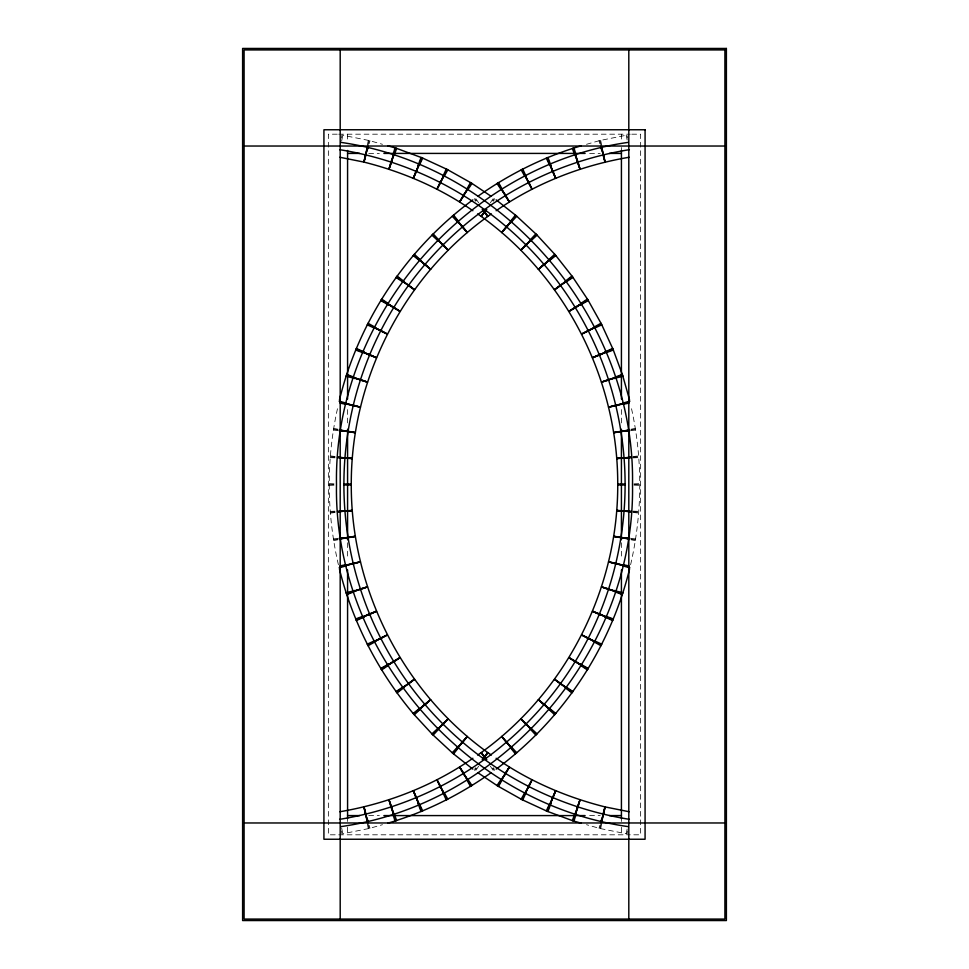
<?xml version="1.0" encoding="UTF-8"?>
<svg xmlns="http://www.w3.org/2000/svg" width="969" height="969" viewBox="0 0 969 969"><rect width="100%" height="100%" fill="white"/><g stroke="black" fill="none" stroke-linecap="round" stroke-linejoin="round"><path stroke-width="0.73" stroke-dasharray="4.84 3.63" d="M338.399 564.745C326.492 513.098 326.105 458.797 337.842 407.089M630.601 564.745C642.508 513.098 642.895 458.797 631.158 407.089M341.476 137.998L341.936 135.079L369.153 140.529L382.501 144.32M627.524 831.002L627.064 833.921L599.847 828.471L586.499 824.68M341.633 141.038L342.796 135.248M367.433 144.708L368.305 140.36M600.695 828.64L601.567 824.292M626.204 833.752L627.367 827.962M368.111 144.841L369.153 140.529M599.847 828.471L600.889 824.159M369.189 143.606L369.988 140.771M599.012 828.229L599.811 825.394M490.326 202.86L493.609 197.955L495.014 198.972L493.185 201.286M478.674 766.14L475.391 771.045L473.986 770.028L475.815 767.714M492.591 200.825L494.335 198.427M474.665 770.573L476.409 768.175M478.674 202.86L475.391 197.955L473.986 198.972L475.815 201.286M490.326 766.14L493.609 771.045L495.014 770.028L493.185 767.714M586.499 144.32L599.847 140.529L627.064 135.079L627.524 137.998M341.476 831.002L341.936 833.921L369.153 828.471L382.501 824.68M631.037 429.219L635.385 428.346M333.615 540.654L337.963 539.781M631.17 429.897L635.555 429.206M333.445 539.794L337.83 539.103M631.255 430.587L635.652 430.066M632.842 456.593L638.704 455.902M330.296 513.098L336.158 512.407M333.348 538.934L337.745 538.413M632.914 457.235L638.813 456.762M330.187 512.238L336.086 511.765M632.939 457.865L638.85 457.634M329.133 485.372L335.044 485.142M633.956 483.858L639.867 483.628M330.15 511.366L336.061 511.135M337.236 134.194L328.358 134.194L328.358 834.806L337.236 834.806M338.714 134.194L630.286 134.194M631.764 134.194L640.642 134.194L640.642 834.806L631.764 834.806M368.765 153.417L379.351 153.417M589.649 153.417L600.235 153.417M329.097 484.5L335.02 484.5M633.98 484.5L639.903 484.5M368.765 815.583L379.351 815.583M589.649 815.583L600.235 815.583M338.714 834.806L630.286 834.806M330.15 457.634L336.061 457.865M633.956 485.142L639.867 485.372M329.133 483.628L335.044 483.858M632.939 511.135L638.85 511.366M330.187 456.762L336.086 457.235M632.914 511.765L638.813 512.238M333.348 430.066L337.745 430.587M330.296 455.902L336.158 456.593M632.842 512.407L638.704 513.098M631.255 538.413L635.652 538.934M333.445 429.206L337.83 429.897M631.17 539.103L635.555 539.794M333.615 428.346L337.963 429.219M631.037 539.781L635.385 540.654M474.665 198.427L476.409 200.825M492.591 768.175L494.335 770.573M599.012 140.771L599.811 143.606M369.189 825.394L369.988 828.229M599.847 140.529L600.889 144.841M368.111 824.159L369.153 828.471M626.204 135.248L627.367 141.038M600.695 140.36L601.567 144.708M367.433 824.292L368.305 828.64M341.633 827.962L342.796 833.752M621.42 134.194L621.42 141.765M621.42 147.506L621.42 150.461M621.42 409.596L621.42 426.239M621.42 542.761L621.42 559.404M621.42 818.539L621.42 821.494M621.42 827.235L621.42 834.806M347.58 134.194L347.58 141.765M347.58 409.596L347.58 426.239M347.58 542.761L347.58 559.404M347.58 818.539L347.58 821.494M347.58 827.235L347.58 834.806"/><path stroke-width="1.45" d="M628.227 142.37C464.478 165.542 333.493 319.152 336.497 484.5C333.493 649.848 464.478 803.458 628.227 826.63M491.319 755.057C404.448 694.531 350.839 590.303 351.275 484.5C350.839 378.697 404.448 274.469 491.319 213.943M477.681 755.057C564.552 694.531 618.161 590.303 617.725 484.5C618.161 378.697 564.552 274.469 477.681 213.943M340.773 826.63C504.522 803.458 635.507 649.848 632.503 484.5C635.507 319.152 504.522 165.542 340.773 142.37M472.872 210.733C440.035 187.853 402.692 171.84 363.944 162.089L365.398 154.846M367.13 147.663L365.676 154.907L367.699 147.797M601.87 821.337L603.324 814.093L601.301 821.203M603.602 814.154L605.056 806.911C566.308 797.16 528.965 781.147 496.128 758.267M339.853 157.257L363.944 162.089L367.76 146.283M601.24 822.717L605.056 806.911L629.147 811.743M339.489 399.749C358.954 320.291 406.956 248.355 472.848 199.868M496.152 769.132C562.044 720.645 610.046 648.709 629.511 569.251M363.944 162.089L365.955 154.979M367.566 149.299L368.377 146.452M392.057 160.878L388.969 169.187L391.391 160.66M393.002 154.967L395.013 147.869M393.281 155.052L391.27 162.162L393.838 155.234M575.719 813.948L577.73 806.838L575.162 813.766M573.987 821.131L575.998 814.033M577.609 808.34L580.031 799.813L576.943 808.122M600.623 822.548L601.434 819.701M603.045 814.021L605.056 806.911M388.969 169.187L395.861 148.1L388.06 145.895M580.94 823.105L573.139 820.9L580.031 799.813M394.104 155.331L396.672 148.402M416.464 171.513L413.363 178.223L415.931 171.295M417.99 165.76L421.067 157.438M418.765 164.476L416.21 171.392L419.311 164.694M550.235 804.524L552.79 797.608L549.689 804.306M547.933 811.562L551.01 803.24M553.069 797.705L555.637 790.777L552.536 797.487M572.328 820.598L574.896 813.669M413.363 178.223L421.878 157.741L395.861 148.1M477.79 772.656L497.727 786.016L521.928 799.607L547.122 811.259L555.637 790.777M419.565 164.815L422.666 158.117M441.319 181.421L436.983 189.149L440.701 181.094M443.184 175.74L446.285 169.03M443.439 175.861L440.338 182.56L443.959 176.128M525.561 793.139L528.662 786.44L525.041 792.872M522.715 799.97L525.816 793.26M528.299 787.906L532.017 779.851L527.681 787.579M546.334 810.883L549.435 804.185M436.983 189.149L447.072 169.393L421.878 157.741M521.928 799.607L532.017 779.851M444.214 176.261L447.835 169.829M463.776 195.75L459.657 201.879L464.006 194.151M466.901 189.003L470.51 182.56M467.143 189.149L463.533 195.581L467.639 189.452M501.857 779.851L505.467 773.419L501.361 779.548M498.49 786.44L502.099 779.997M504.994 774.849L509.343 767.121L505.224 773.25M521.165 799.171L524.786 792.739M459.657 201.879L471.273 182.984L491.21 196.344M497.727 786.016L509.343 767.121M467.882 189.609L471.988 183.468M486.777 209.401L481.278 216.366L485.384 210.225M483.616 758.775L487.722 752.634L482.223 759.599M497.012 785.532L501.118 779.391M481.278 216.366L485.626 210.382M483.374 758.618L487.722 752.634M507.72 225.983L501.688 232.487L506.266 226.685M510.845 220.896L515.423 215.094M511.075 221.077L506.496 226.867L511.511 221.453M457.925 747.923L462.504 742.133L457.489 747.547M453.577 753.906L458.155 748.104M462.734 742.315L467.312 736.513L461.28 743.017M501.688 232.487L516.114 215.639L496.152 199.868M472.848 769.132L452.886 753.361L467.312 736.513M510.724 222.737L516.743 216.232M526.203 245.157L520.777 250.159L526.797 243.655M530.818 239.319L535.833 233.904M531.024 239.525L526.01 244.939L531.436 239.937M437.976 729.475L442.99 724.061L437.564 729.063M433.167 735.096L438.182 729.681M442.203 725.345L448.223 718.841L442.797 723.843M452.257 752.768L458.276 746.263M520.777 250.159L536.475 234.498L516.114 215.639M452.886 753.361L432.525 734.502L448.223 718.841M530.552 241.148L537.068 235.14M545.39 263.798L538.425 269.285L543.851 264.271M549.278 259.268L554.704 254.253M549.471 259.474L544.045 264.489L549.847 259.922M419.529 709.526L424.955 704.511L419.153 709.078M414.296 714.747L419.722 709.732M425.149 704.729L430.575 699.715L423.61 705.202M431.932 733.86L438.448 727.852M538.425 269.285L555.298 254.895L536.475 234.498M339.489 569.251C352.607 622.437 378.358 672.28 413.702 714.105L430.575 699.715M550.029 260.14L555.831 255.574M560.651 285.625L554.51 289.719L560.312 285.152M564.963 281.507L571.928 276.02M566.296 280.816L560.494 285.383L566.635 281.289M402.704 688.184L408.506 683.617L402.365 687.711M397.072 692.98L404.037 687.493M408.688 683.848L414.49 679.281L408.349 683.375M413.169 713.426L418.971 708.86M554.51 289.719L572.461 276.698L555.298 254.895M396.539 692.302L414.49 679.281M477.79 196.344C509.161 174.141 544.033 156.724 580.94 145.895M496.128 210.733C535.736 183.25 581.679 165.299 629.147 157.257M339.853 811.743C387.321 803.701 433.264 785.75 472.872 758.267M388.06 823.105C424.967 812.276 459.839 794.859 491.21 772.656M566.804 281.531L572.945 277.425M576.688 307.04L568.948 311.364L576.325 306.446M581.243 303.164L587.384 299.07M581.4 303.406L575.259 307.512L581.703 303.903M387.6 665.594L393.741 661.488L387.297 665.097M381.616 669.93L387.757 665.836M392.675 662.554L400.052 657.636L392.312 661.96M396.055 691.575L402.196 687.469M568.948 311.364L587.868 299.784L572.461 276.698M381.132 669.216L400.052 657.636M580.552 304.872L588.292 300.547M588.365 330.986L581.654 334.075L588.098 330.465M594.542 326.856L600.986 323.258M594.687 327.11L588.244 330.72L594.954 327.631M374.313 641.89L380.756 638.28L374.046 641.369M368.014 645.742L374.458 642.144M380.902 638.535L387.346 634.925L380.635 638.014M380.708 668.453L388.448 664.128M581.654 334.075L601.41 324.009L587.868 299.784M367.59 644.991L387.346 634.925M595.075 327.897L601.773 324.809M600.853 354.642L592.531 357.706L600.586 354M604.608 352.135L612.662 348.428M606.073 351.783L599.363 354.872L606.291 352.316M362.927 617.217L369.637 614.128L362.709 616.684M356.338 620.572L364.392 616.865M368.414 615L376.469 611.294L368.147 614.358M367.227 644.191L373.925 641.103M592.531 357.706L613.026 349.228L601.41 324.009M355.974 619.772L376.469 611.294M606.388 352.595L613.329 350.039M608.641 380.114L601.531 382.113L608.459 379.557M615.388 377.002L622.316 374.446M615.485 377.28L608.556 379.836L615.666 377.825M353.515 591.72L360.444 589.164L353.334 591.175M346.684 594.554L353.612 591.998M360.541 589.443L367.469 586.887L360.359 588.886M355.671 618.961L362.612 616.405M601.531 382.113L622.619 375.269L629.511 399.749M346.381 593.731L367.469 586.887M614.322 378.504L622.849 376.105M617.277 405.43L608.58 407.15L615.69 405.151M622.801 403.152L629.911 401.142M622.873 403.431L615.763 405.43L623.006 403.988M346.127 565.569L353.237 563.57L345.994 565.012M339.089 567.858L346.199 565.848M353.31 563.849L360.42 561.85L351.723 563.57M346.151 592.895L354.678 590.496M608.58 407.15L628.711 402.329M340.289 566.671L360.42 561.85M623.067 404.279L628.869 403.128M620.984 431.799L613.643 432.671L620.899 431.229M628.191 430.079L620.947 431.52L628.287 430.648M340.809 538.921L348.053 537.48L340.713 538.352M348.101 537.771L355.357 536.329L348.016 537.201M340.131 565.872L345.933 564.721M613.643 432.671L629.717 430.127M339.283 538.873L355.357 536.329M626.858 431.108L629.789 430.757M624.084 458.216L616.708 458.507L624.036 457.634M631.413 457.053L624.072 457.925L631.449 457.634M337.587 511.947L344.928 511.075L337.551 511.366M344.964 511.366L352.292 510.493L344.916 510.784M339.211 538.243L342.142 537.892M616.708 458.507L631.437 457.344M337.563 511.656L352.292 510.493M343.898 484.791L351.275 484.5L343.898 484.209M625.102 484.791L617.725 484.5L625.102 484.209M244.091 146.028L724.909 146.028M347.58 153.417L359.681 153.417M383.894 153.417L585.106 153.417M609.319 153.417L621.42 153.417M343.886 484.5L351.275 484.5M617.725 484.5L625.114 484.5M347.58 815.583L359.681 815.583M383.894 815.583L585.106 815.583M609.319 815.583L621.42 815.583M244.091 822.972L724.909 822.972M337.551 457.634L344.928 457.925L337.587 457.053M344.916 458.216L352.292 458.507L344.964 457.634M624.036 511.366L616.708 510.493L624.084 510.784M631.449 511.366L624.072 511.075L631.413 511.947M337.563 457.344L352.292 458.507M616.708 510.493L631.437 511.656M340.713 430.648L348.053 431.52L340.809 430.079M339.211 430.757L342.142 431.108M348.016 431.799L355.357 432.671L348.101 431.229M620.899 537.771L613.643 536.329L620.984 537.201M626.858 537.892L629.789 538.243M628.287 538.352L620.947 537.48L628.191 538.921M339.283 430.127L355.357 432.671M613.643 536.329L629.717 538.873M345.994 403.988L353.237 405.43L346.127 403.431M340.131 403.128L345.933 404.279M351.723 405.43L360.42 407.15L353.31 405.151M615.69 563.849L608.58 561.85L617.277 563.57M623.067 564.721L628.869 565.872M623.006 565.012L615.763 563.57L622.873 565.569M340.289 402.329L360.42 407.15M608.58 561.85L628.711 566.671M353.334 377.825L360.444 379.836L353.515 377.28M346.151 376.105L354.678 378.504M360.359 380.114L367.469 382.113L360.541 379.557M339.089 401.142L346.199 403.152M622.801 565.848L629.911 567.858M608.459 589.443L601.531 586.887L608.641 588.886M614.322 590.496L622.849 592.895M615.666 591.175L608.556 589.164L615.485 591.72M346.381 375.269L367.469 382.113M601.531 586.887L622.619 593.731M362.709 352.316L369.637 354.872L362.927 351.783M355.671 350.039L362.612 352.595M368.147 354.642L376.469 357.706L368.414 354M346.684 374.446L353.612 377.002M615.388 591.998L622.316 594.554M600.586 615L592.531 611.294L600.853 614.358M606.388 616.405L613.329 618.961M606.291 616.684L599.363 614.128L606.073 617.217M547.122 811.259L573.139 820.9M355.974 349.228L376.469 357.706M592.531 611.294L613.026 619.772M374.046 327.631L380.756 330.72L374.313 327.11M367.227 324.809L373.925 327.897M380.635 330.986L387.346 334.075L380.902 330.465M356.338 348.428L364.392 352.135M604.608 616.865L612.662 620.572M588.098 638.535L581.654 634.925L588.365 638.014M595.075 641.103L601.773 644.191M594.954 641.369L588.244 638.28L594.687 641.89M367.59 324.009L387.346 334.075M581.654 634.925L601.41 644.991M387.297 303.903L393.741 307.512L387.6 303.406M380.708 300.547L388.448 304.872M392.312 307.04L400.052 311.364L392.675 306.446M368.014 323.258L374.458 326.856M594.542 642.144L600.986 645.742M576.325 662.554L568.948 657.636L576.688 661.96M580.552 664.128L588.292 668.453M581.703 665.097L575.259 661.488L581.4 665.594M447.072 169.393L471.273 182.984M381.132 299.784L400.052 311.364M568.948 657.636L587.868 669.216M402.365 281.289L408.506 285.383L402.704 280.816M396.055 277.425L402.196 281.531M408.349 285.625L414.49 289.719L408.688 285.152M381.616 299.07L387.757 303.164M581.243 665.836L587.384 669.93M560.312 683.848L554.51 679.281L560.651 683.375M566.804 687.469L572.945 691.575M566.635 687.711L560.494 683.617L566.296 688.184M396.539 276.698L414.49 289.719M554.51 679.281L572.461 692.302M419.153 259.922L424.955 264.489L419.529 259.474M413.169 255.574L418.971 260.14M423.61 263.798L430.575 269.285L425.149 264.271M397.072 276.02L404.037 281.507M564.963 687.493L571.928 692.98M543.851 704.729L538.425 699.715L545.39 705.202M550.029 708.86L555.831 713.426M549.847 709.078L544.045 704.511L549.471 709.526M413.702 254.895L430.575 269.285M538.425 699.715L555.298 714.105M437.564 239.937L442.99 244.939L437.976 239.525M431.932 235.14L438.448 241.148M442.797 245.157L448.223 250.159L442.203 243.655M414.296 254.253L419.722 259.268M549.278 709.732L554.704 714.747M526.797 725.345L520.777 718.841L526.203 723.843M530.552 727.852L537.068 733.86M531.436 729.063L526.01 724.061L531.024 729.475M432.525 234.498L448.223 250.159M520.777 718.841L536.475 734.502M457.489 221.453L462.504 226.867L457.925 221.077M452.257 216.232L458.276 222.737M461.28 225.983L467.312 232.487L462.734 226.685M433.167 233.904L438.182 239.319M530.818 729.681L535.833 735.096M506.266 742.315L501.688 736.513L507.72 743.017M510.724 746.263L516.743 752.768M511.511 747.547L506.496 742.133L511.075 747.923M413.702 714.105L432.525 734.502M452.886 215.639L467.312 232.487M501.688 736.513L516.114 753.361M482.223 209.401L487.722 216.366L483.616 210.225M453.577 215.094L458.155 220.896M510.845 748.104L515.423 753.906M485.384 758.775L481.278 752.634L486.777 759.599M483.374 210.382L487.722 216.366M481.278 752.634L485.626 758.618M501.361 189.452L505.467 195.581L501.857 189.149M497.012 183.468L501.118 189.609M505.224 195.75L509.343 201.879L504.994 194.151M464.006 774.849L459.657 767.121L463.776 773.25M467.882 779.391L471.988 785.532M467.639 779.548L463.533 773.419L467.143 779.851M497.727 182.984L509.343 201.879M459.657 767.121L471.273 786.016M525.041 176.128L528.662 182.56L525.561 175.861M521.165 169.829L524.786 176.261M527.681 181.421L532.017 189.149L528.299 181.094M498.49 182.56L502.099 189.003M466.901 779.997L470.51 786.44M440.701 787.906L436.983 779.851L441.319 787.579M444.214 792.739L447.835 799.171M443.959 792.872L440.338 786.44L443.439 793.139M521.928 169.393L532.017 189.149M436.983 779.851L447.072 799.607M549.689 164.694L552.79 171.392L550.235 164.476M546.334 158.117L549.435 164.815M552.536 171.513L555.637 178.223L553.069 171.295M522.715 169.03L525.816 175.74M443.184 793.26L446.285 799.97M415.931 797.705L413.363 790.777L416.464 797.487M419.565 804.185L422.666 810.883M419.311 804.306L416.21 797.608L418.765 804.524M547.122 157.741L555.637 178.223M413.363 790.777L421.878 811.259M575.162 155.234L577.73 162.162L575.719 155.052M572.328 148.402L574.896 155.331M576.943 160.878L580.031 169.187L577.609 160.66M547.933 157.438L551.01 165.76M417.99 803.24L421.067 811.562M391.391 808.34L388.969 799.813L392.057 808.122M394.104 813.669L396.672 820.598M393.838 813.766L391.27 806.838L393.281 813.948M613.026 349.228L622.619 375.269M573.139 148.1L580.031 169.187M388.969 799.813L395.861 820.9M601.301 147.797L603.324 154.907L601.87 147.663M600.623 146.452L601.434 149.299M603.045 154.979L605.056 162.089L603.602 154.846M573.987 147.869L575.998 154.967M393.002 814.033L395.013 821.131M365.398 814.154L363.944 806.911L365.955 814.021M367.566 819.701L368.377 822.548M367.699 821.203L365.676 814.093L367.13 821.337M601.24 146.283L605.056 162.089M363.944 806.911L367.76 822.717M628.808 49.928L628.808 919.072M621.42 150.461L621.42 399.01M621.42 429.267L621.42 539.733M621.42 569.99L621.42 818.539M347.58 150.461L347.58 399.01M347.58 429.267L347.58 539.733M347.58 569.99L347.58 818.539M340.192 49.928L340.192 919.072M339.61 149.674A339.089 339.089 0 0 1 339.61 819.326M629.39 819.326A339.089 339.089 0 0 1 629.39 149.674M726.387 48.45L242.613 48.45L242.613 920.55L726.387 920.55L726.387 48.45M724.909 49.928L244.091 49.928L244.091 919.072L724.909 919.072L724.909 49.928M645.075 129.761L323.925 129.761L323.925 839.239L645.075 839.239L645.075 129.761"/></g></svg>
